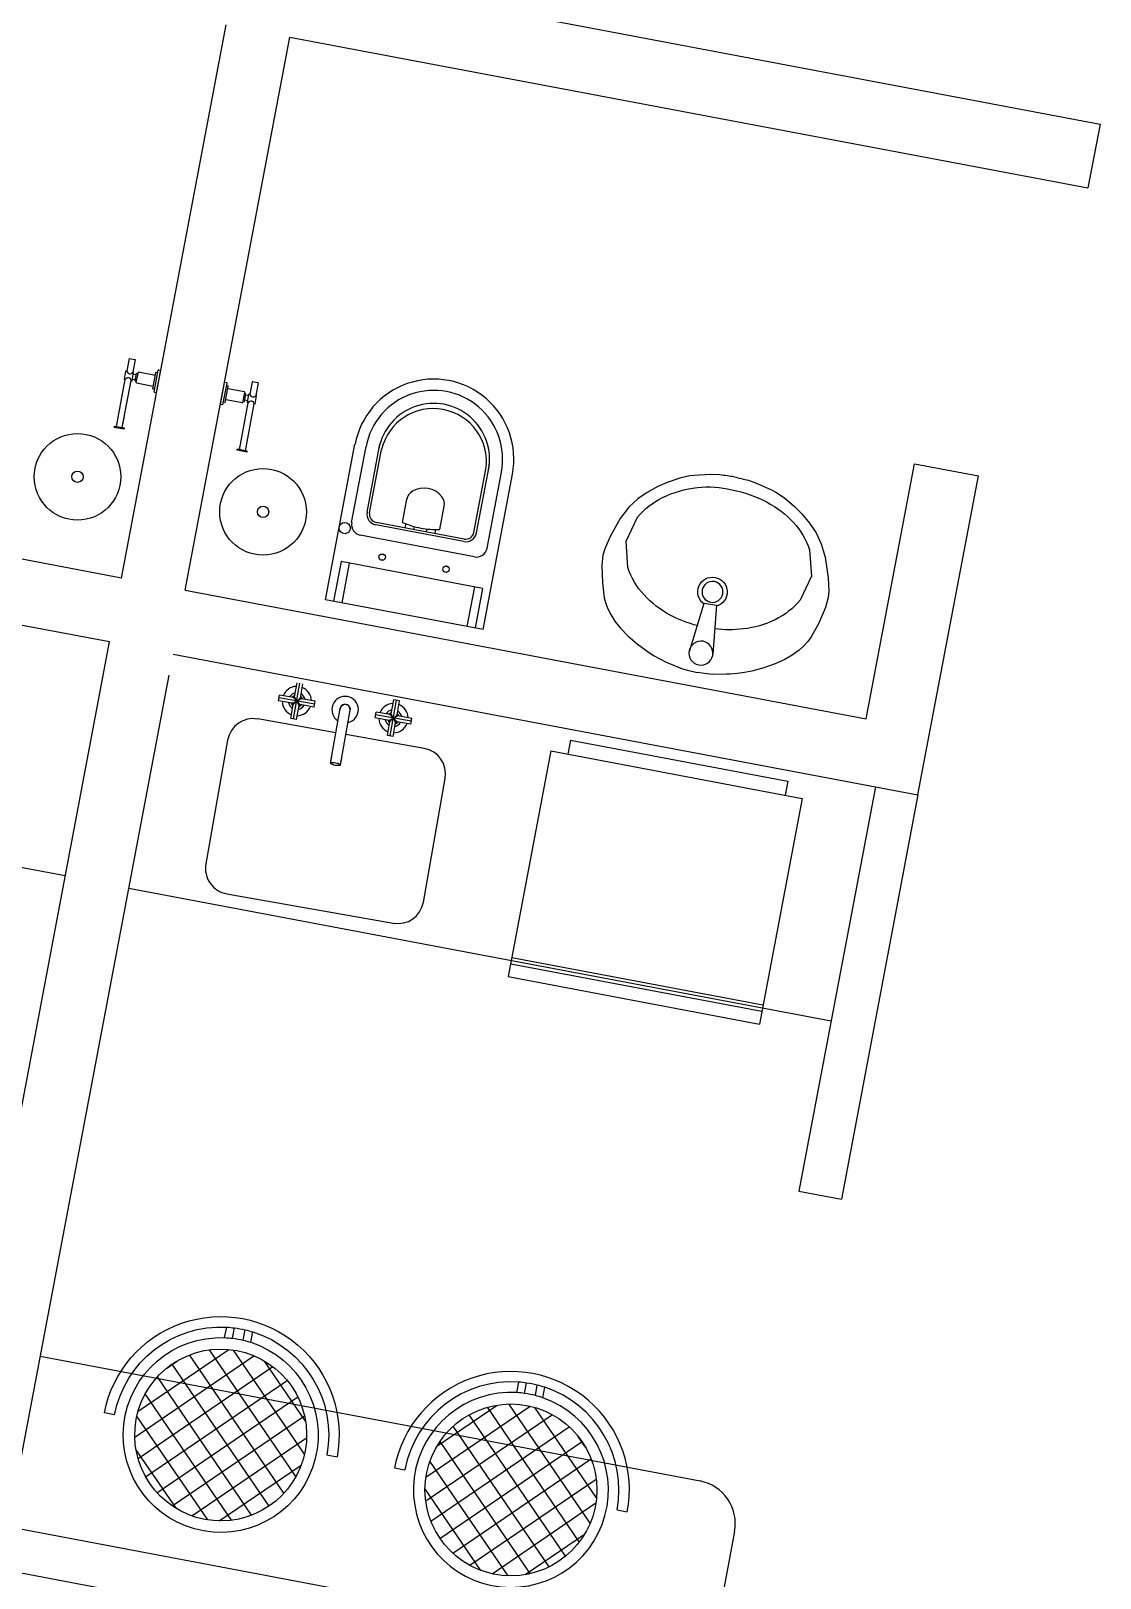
# Model space of a CAD drawing. Header units: inches. Extents: x -18604 to 2753, y -9056 to 3482.
# Drawn here: x 2147.5 to 2394.3, y -5034.3 to -4677.1 of the extents above; entities that cross this region are included whole.
import ezdxf

# ---------------------------------------------------------------- set-up
doc = ezdxf.new("R2010")
doc.units = ezdxf.units.IN
doc.linetypes.add('CONTINU', pattern=[0])
for name, color, linetype in [('Linha Fina', 253, 'Continuous'), ('MOVEIS', 2, 'Continuous'), ('Parede', 6, 'Continuous'), ('Parede Baixo', 4, 'Continuous')]:
    doc.layers.add(name, color=color, linetype=linetype)

msp = doc.modelspace()

# ---------------------------------------------------------------- linework, layer by layer
at = {"layer": 'Linha Fina'}
for p, q in [((2170.19, -4752.67, -1754.51), (2169.65, -4755.56, -1754.51)), ((2171.57, -4752.93, -1754.51), (2171.02, -4755.82, -1754.51)), ((2171.57, -4752.93, -1754.51), (2171.02, -4755.82, -1754.51)), ((2167.22, -4768.37, -1754.51), (2169.28, -4757.53, -1754.51)), ((2168.6, -4768.63, -1754.51), (2170.65, -4757.79, -1754.51)), ((2169.09, -4757.44, -1754.51), (2169.44, -4755.57, -1754.51)), ((2169.13, -4757.5, -1754.51), (2169.28, -4757.53, -1754.51)), ((2169.5, -4755.53, -1754.51), (2169.65, -4755.56, -1754.51)), ((2170.65, -4757.79, -1754.51), (2170.8, -4757.81, -1754.51)), ((2170.86, -4757.77, -1754.51), (2171.21, -4755.91, -1754.51)), ((2170.98, -4757.42, -1754.51), (2171.61, -4757.54, -1754.51)), ((2171.02, -4755.82, -1754.51), (2171.17, -4755.85, -1754.51)), ((2171.19, -4756.29, -1754.51), (2171.83, -4756.41, -1754.51)), ((2171.56, -4757.81, -1754.51), (2171.88, -4756.14, -1754.51)), ((2171.6, -4757.86, -1754.51), (2171.85, -4757.91, -1754.51)), ((2171.83, -4758.26, -1754.51), (2172.3, -4755.81, -1754.51)), ((2171.94, -4756.1, -1754.51), (2172.18, -4756.14, -1754.51)), ((2172.36, -4755.77, -1754.51), (2176.24, -4756.5, -1754.51)), ((2175.64, -4759.65, -1754.51), (2176.35, -4755.91, -1754.51)), ((2175.92, -4760.36, -1754.51), (2176.86, -4755.35, -1754.51)), ((2176.41, -4755.87, -1754.51), (2176.7, -4755.93, -1754.51)), ((2176.5, -4760.52, -1754.51), (2177.46, -4755.41, -1754.51)), ((2176.92, -4755.31, -1754.51), (2177.46, -4755.41, -1754.51)), ((2191.23, -4763.31, -1754.51), (2192.2, -4758.2, -1754.51)), ((2192.74, -4758.3, -1754.51), (2192.2, -4758.2, -1754.51)), ((2198.59, -4758.04, -1754.51), (2198.04, -4760.93, -1754.51)), ((2198.59, -4758.04, -1754.51), (2198.04, -4760.93, -1754.51)), ((2169.75, -4762.54, -1754.51), (2169.97, -4761.41, -1754.51)), ((2171.87, -4758.32, -1754.51), (2175.75, -4759.06, -1754.51)), ((2175.68, -4759.71, -1754.51), (2175.98, -4759.76, -1754.51)), ((2175.95, -4760.42, -1754.51), (2176.5, -4760.52, -1754.51)), ((2191.83, -4763.37, -1754.51), (2192.78, -4758.36, -1754.51)), ((2192.35, -4762.81, -1754.51), (2193.05, -4759.07, -1754.51)), ((2193.01, -4759.02, -1754.51), (2192.72, -4758.96, -1754.51)), ((2196.82, -4760.4, -1754.51), (2192.94, -4759.66, -1754.51)), ((2196.4, -4762.91, -1754.51), (2196.86, -4760.46, -1754.51)), ((2196.82, -4762.58, -1754.51), (2197.13, -4760.91, -1754.51)), ((2197.09, -4760.86, -1754.51), (2196.85, -4760.81, -1754.51)), ((2197.72, -4761.3, -1754.51), (2197.08, -4761.18, -1754.51)), ((2197.49, -4762.81, -1754.51), (2197.84, -4760.95, -1754.51)), ((2198.04, -4760.93, -1754.51), (2197.9, -4760.91, -1754.51)), ((2199.25, -4763.15, -1754.51), (2199.61, -4761.28, -1754.51)), ((2199.97, -4758.3, -1754.51), (2199.42, -4761.19, -1754.51)), ((2199.57, -4761.22, -1754.51), (2199.42, -4761.19, -1754.51)), ((2191.77, -4763.41, -1754.51), (2191.23, -4763.31, -1754.51)), ((2192.29, -4762.85, -1754.51), (2191.99, -4762.79, -1754.51)), ((2196.34, -4762.95, -1754.51), (2192.46, -4762.22, -1754.51)), ((2195.62, -4773.74, -1754.51), (2197.67, -4762.9, -1754.51)), ((2196.76, -4762.62, -1754.51), (2196.51, -4762.58, -1754.51)), ((2197.51, -4762.43, -1754.51), (2196.87, -4762.31, -1754.51)), ((2197, -4774, -1754.51), (2199.05, -4763.16, -1754.51)), ((2197.67, -4762.9, -1754.51), (2197.52, -4762.87, -1754.51)), ((2199.2, -4763.19, -1754.51), (2199.05, -4763.16, -1754.51)), ((2166.75, -4768.51, -1754.51), (2166.79, -4768.29, -1754.51)), ((2166.75, -4768.51, -1754.51), (2169.04, -4768.94, -1754.51)), ((2166.79, -4768.29, -1754.51), (2169.08, -4768.72, -1754.51)), ((2169.04, -4768.94, -1754.51), (2169.08, -4768.72, -1754.51)), ((2196.77, -4767.65, -1754.51), (2196.99, -4766.53, -1754.51)), ((2195.1, -4773.87, -1754.51), (2195.14, -4773.65, -1754.51)), ((2197.39, -4774.3, -1754.51), (2195.1, -4773.87, -1754.51)), ((2197.43, -4774.08, -1754.51), (2195.14, -4773.65, -1754.51)), ((2197.39, -4774.3, -1754.51), (2197.43, -4774.08, -1754.51)), ((2228.28, -4797.84, -1754.51), (2229.12, -4798, -1754.51)), ((2243.02, -4800.63, -1754.51), (2243.86, -4800.79, -1754.51))]:
    msp.add_line(p, q, dxfattribs=at)
at = {"layer": 'Linha Fina', "linetype": 'CONTINU'}
for p, q in [((2170.19, -4752.67, -1754.51), (2171.57, -4752.93, -1754.51)), ((2171.47, -4752.91, -1754.51), (2171.57, -4752.93, -1754.51)), ((2198.69, -4758.06, -1754.51), (2198.59, -4758.04, -1754.51)), ((2199.97, -4758.3, -1754.51), (2198.59, -4758.04, -1754.51))]:
    msp.add_line(p, q, dxfattribs=at)
at = {"layer": 'Linha Fina', "color": 253, "lineweight": 0}
for p, q in [((2166.75, -4768.51, -1754.51), (2166.79, -4768.29, -1754.51)), ((2169.04, -4768.94, -1754.51), (2166.75, -4768.51, -1754.51)), ((2166.79, -4768.29, -1754.51), (2167.22, -4768.37, -1754.51)), ((2167.22, -4768.37, -1754.51), (2167.63, -4766.21, -1754.51)), ((2169.01, -4766.47, -1754.51), (2168.6, -4768.63, -1754.51)), ((2168.6, -4768.63, -1754.51), (2169.08, -4768.72, -1754.51)), ((2169.08, -4768.72, -1754.51), (2169.04, -4768.94, -1754.51)), ((2196.03, -4771.58, -1754.51), (2195.62, -4773.74, -1754.51)), ((2197, -4774, -1754.51), (2197.41, -4771.84, -1754.51)), ((2195.14, -4773.65, -1754.51), (2195.1, -4773.87, -1754.51)), ((2195.1, -4773.87, -1754.51), (2197.39, -4774.3, -1754.51)), ((2195.62, -4773.74, -1754.51), (2195.14, -4773.65, -1754.51)), ((2197.43, -4774.08, -1754.51), (2197, -4774, -1754.51)), ((2197.39, -4774.3, -1754.51), (2197.43, -4774.08, -1754.51))]:
    msp.add_line(p, q, dxfattribs=at)
at = {"layer": 'Linha Fina'}
for centre, radius in [((2158.26, -4779.99, -1754.51), 10), ((2158.26, -4779.99, -1754.51), 1.31), ((2201.09, -4788.09, -1754.51), 10), ((2201.09, -4788.09, -1754.51), 1.31)]:
    msp.add_circle(centre, radius, dxfattribs=at)
for centre, radius, start, end in [((2169.14, -4757.45, -1754.51), 0.05, 169.2862, 259.2862), ((2169.92, -4757.89, -1754.51), 0.74, 8.212, 150.3605), ((2169.49, -4755.58, -1754.51), 0.05, 79.2862, 169.2862), ((2170.38, -4755.46, -1754.51), 0.74, 188.212, 330.3605), ((2170.81, -4757.77, -1754.51), 0.05, 259.2862, 349.2862), ((2170.97, -4757.46, -1754.51), 0.05, 79.2862, 169.2862), ((2171.2, -4756.24, -1754.51), 0.05, 169.2862, 259.2862), ((2171.16, -4755.9, -1754.51), 0.05, 349.2862, 79.2862), ((2171.61, -4757.82, -1754.51), 0.05, 169.2862, 259.2862), ((2171.86, -4757.86, -1754.51), 0.05, 259.2862, 349.2862), ((2171.93, -4756.15, -1754.51), 0.05, 79.2862, 169.2862), ((2172.17, -4756.19, -1754.51), 0.05, 349.2862, 79.2862), ((2172.35, -4755.82, -1754.51), 0.05, 79.2862, 169.2862), ((2176.4, -4755.92, -1754.51), 0.05, 79.2862, 169.2862), ((2176.71, -4755.88, -1754.51), 0.05, 259.2862, 349.2862), ((2176.91, -4755.36, -1754.51), 0.05, 79.2862, 169.2862), ((2171.88, -4758.27, -1754.51), 0.05, 169.2862, 259.2862), ((2175.69, -4759.66, -1754.51), 0.05, 169.2862, 259.2862), ((2175.96, -4760.37, -1754.51), 0.05, 169.2862, 259.2862), ((2175.97, -4759.81, -1754.51), 0.05, 349.2862, 79.2862), ((2192.73, -4758.91, -1754.51), 0.05, 169.2862, 259.2862), ((2192.73, -4758.35, -1754.51), 0.05, 349.2862, 79.2862), ((2193, -4759.06, -1754.51), 0.05, 349.2862, 79.2862), ((2196.84, -4760.86, -1754.51), 0.05, 79.2862, 169.2862), ((2196.81, -4760.45, -1754.51), 0.05, 349.2862, 79.2862), ((2197.08, -4760.9, -1754.51), 0.05, 349.2862, 79.2862), ((2197.73, -4761.26, -1754.51), 0.05, 259.2862, 349.2862), ((2197.89, -4760.96, -1754.51), 0.05, 79.2862, 169.2862), ((2198.78, -4760.83, -1754.51), 0.74, 188.212, 330.3605), ((2199.56, -4761.27, -1754.51), 0.05, 349.2862, 79.2862), ((2191.78, -4763.36, -1754.51), 0.05, 259.2862, 349.2862), ((2191.98, -4762.84, -1754.51), 0.05, 79.2862, 169.2862), ((2192.3, -4762.8, -1754.51), 0.05, 259.2862, 349.2862), ((2196.35, -4762.9, -1754.51), 0.05, 259.2862, 349.2862), ((2196.52, -4762.53, -1754.51), 0.05, 169.2862, 259.2862), ((2196.77, -4762.57, -1754.51), 0.05, 259.2862, 349.2862), ((2197.53, -4762.82, -1754.51), 0.05, 169.2862, 259.2862), ((2197.5, -4762.48, -1754.51), 0.05, 349.2862, 79.2862), ((2198.32, -4763.26, -1754.51), 0.74, 8.212, 150.3605), ((2199.2, -4763.14, -1754.51), 0.05, 259.2862, 349.2862)]:
    msp.add_arc(centre, radius, start, end, dxfattribs=at)
at = {"layer": 'MOVEIS'}
for p, q in [((2225.1, -4788.19, -1754.51), (2228.08, -4772.44, -1754.51)), ((2215.53, -4808.37, -1754.51), (2222.31, -4772.5, -1754.51)), ((2221.54, -4790.57, -1754.51), (2224.87, -4772.99, -1754.51)), ((2225.69, -4788.3, -1754.51), (2228.45, -4773.67, -1754.51)), ((2249.76, -4792.85, -1754.51), (2252.53, -4778.22, -1754.51)), ((2250.35, -4792.97, -1754.51), (2253.33, -4777.22, -1754.51)), ((2251.88, -4815.25, -1754.51), (2258.67, -4779.38, -1754.51)), ((2252.79, -4796.48, -1754.51), (2256.11, -4778.9, -1754.51)), ((2233.25, -4790.53, -1754.51), (2234.27, -4785.15, -1754.51)), ((2241.9, -4792.17, -1754.51), (2242.92, -4786.79, -1754.51)), ((2284.91, -4794.86, -1754.51), (2287.53, -4789.33, -1754.51)), ((2249.87, -4798.47, -1754.51), (2223.53, -4793.49, -1754.51)), ((2247.43, -4794.96, -1754.51), (2227.09, -4791.11, -1754.51)), ((2247.54, -4794.37, -1754.51), (2227.2, -4790.52, -1754.51)), ((2233.93, -4791.79, -1754.51), (2234.1, -4790.87, -1754.51)), ((2235.9, -4792.17, -1754.51), (2236.02, -4791.49, -1754.51)), ((2238.84, -4792.72, -1754.51), (2238.97, -4792.05, -1754.51)), ((2240.81, -4793.09, -1754.51), (2240.98, -4792.17, -1754.51)), ((2285.32, -4800.97, -1754.51), (2284.91, -4794.86, -1754.51)), ((2327.25, -4796.85, -1754.51), (2327.67, -4802.95, -1754.51)), ((2219.1, -4799.58, -1754.51), (2217.38, -4808.72, -1754.51)), ((2251.76, -4805.76, -1754.51), (2219.1, -4799.58, -1754.51)), ((2220.99, -4799.94, -1754.51), (2219.26, -4809.07, -1754.51)), ((2327.67, -4802.95, -1754.51), (2325.05, -4808.49, -1754.51)), ((2249.88, -4805.4, -1754.51), (2248.15, -4814.54, -1754.51)), ((2251.76, -4805.76, -1754.51), (2250.04, -4814.9, -1754.51)), ((2251.88, -4815.25, -1754.51), (2215.53, -4808.37, -1754.51)), ((2299.57, -4820.31, -1754.51), (2302.91, -4809.19, -1754.51)), ((2302.91, -4809.19, -1754.51), (2305.76, -4809.6, -1754.51)), ((2305.76, -4809.6, -1754.51), (2304.93, -4820.92, -1754.51)), ((2208.15, -4835.91, -1754.51), (2209.61, -4827.65, -1754.51)), ((2208.37, -4830.77, -1754.51), (2208.94, -4827.54, -1754.51)), ((2209.71, -4831.01, -1754.51), (2210.28, -4827.77, -1754.51)), ((2204.64, -4831.72, -1754.51), (2204.87, -4830.38, -1754.51)), ((2207.87, -4832.29, -1754.51), (2204.64, -4831.72, -1754.51)), ((2213.01, -4832.51, -1754.51), (2204.75, -4831.05, -1754.51)), ((2208.11, -4830.95, -1754.51), (2204.87, -4830.38, -1754.51)), ((2207.48, -4835.79, -1754.51), (2208.05, -4832.55, -1754.51)), ((2207.87, -4832.29, -1754.51), (2207.88, -4832.29, -1754.51)), ((2207.88, -4832.29, -1754.51), (2207.89, -4832.28, -1754.51)), ((2207.89, -4832.28, -1754.51), (2207.91, -4832.27, -1754.51)), ((2207.91, -4832.27, -1754.51), (2207.94, -4832.26, -1754.51)), ((2207.94, -4832.26, -1754.51), (2207.97, -4832.24, -1754.51)), ((2207.97, -4832.24, -1754.51), (2208.01, -4832.22, -1754.51)), ((2208.01, -4832.22, -1754.51), (2208.01, -4832.22, -1754.51)), ((2208.01, -4832.22, -1754.51), (2208.02, -4832.22, -1754.51)), ((2208.02, -4832.21, -1754.51), (2208.07, -4832.19, -1754.51)), ((2208.02, -4832.22, -1754.51), (2208.02, -4832.21, -1754.51)), ((2209.71, -4831.01, -1754.51), (2208.05, -4832.55, -1754.51)), ((2208.07, -4832.19, -1754.51), (2208.12, -4832.17, -1754.51)), ((2208.88, -4831.78, -1754.51), (2208.11, -4830.95, -1754.51)), ((2208.12, -4832.17, -1754.51), (2208.17, -4832.14, -1754.51)), ((2208.17, -4832.14, -1754.51), (2208.17, -4832.14, -1754.51)), ((2208.17, -4832.14, -1754.51), (2208.17, -4832.14, -1754.51)), ((2208.17, -4832.14, -1754.51), (2208.18, -4832.14, -1754.51)), ((2208.18, -4832.14, -1754.51), (2208.23, -4832.11, -1754.51)), ((2208.23, -4832.11, -1754.51), (2208.29, -4832.08, -1754.51)), ((2208.29, -4832.08, -1754.51), (2208.35, -4832.05, -1754.51)), ((2208.35, -4832.05, -1754.51), (2208.36, -4832.04, -1754.51)), ((2208.36, -4832.04, -1754.51), (2208.37, -4832.04, -1754.51)), ((2209.39, -4832.79, -1754.51), (2208.37, -4830.77, -1754.51)), ((2208.37, -4832.04, -1754.51), (2208.38, -4832.04, -1754.51)), ((2208.38, -4832.04, -1754.51), (2208.43, -4832.01, -1754.51)), ((2208.43, -4832.01, -1754.51), (2208.48, -4831.98, -1754.51)), ((2208.48, -4831.98, -1754.51), (2208.54, -4831.95, -1754.51)), ((2208.54, -4831.95, -1754.51), (2208.56, -4831.94, -1754.51)), ((2208.56, -4831.94, -1754.51), (2208.59, -4831.93, -1754.51)), ((2208.59, -4831.93, -1754.51), (2208.62, -4831.91, -1754.51)), ((2208.62, -4831.91, -1754.51), (2208.71, -4831.87, -1754.51)), ((2208.71, -4831.87, -1754.51), (2208.79, -4831.82, -1754.51)), ((2208.79, -4831.82, -1754.51), (2208.88, -4831.78, -1754.51)), ((2208.82, -4836.03, -1754.51), (2209.39, -4832.79, -1754.51)), ((2209.89, -4831.27, -1754.51), (2208.88, -4831.78, -1754.51)), ((2208.88, -4831.78, -1754.51), (2208.95, -4831.85, -1754.51)), ((2208.95, -4831.85, -1754.51), (2209.01, -4831.92, -1754.51)), ((2209.01, -4831.92, -1754.51), (2209.08, -4831.99, -1754.51)), ((2209.08, -4831.99, -1754.51), (2209.1, -4832.02, -1754.51)), ((2209.1, -4832.02, -1754.51), (2209.12, -4832.04, -1754.51)), ((2209.12, -4832.04, -1754.51), (2209.14, -4832.06, -1754.51)), ((2209.14, -4832.06, -1754.51), (2209.19, -4832.11, -1754.51)), ((2209.19, -4832.11, -1754.51), (2209.23, -4832.15, -1754.51)), ((2209.23, -4832.15, -1754.51), (2209.27, -4832.19, -1754.51)), ((2209.27, -4832.19, -1754.51), (2209.27, -4832.2, -1754.51)), ((2209.27, -4832.2, -1754.51), (2209.28, -4832.21, -1754.51)), ((2209.28, -4832.21, -1754.51), (2209.29, -4832.21, -1754.51)), ((2209.29, -4832.21, -1754.51), (2209.33, -4832.26, -1754.51)), ((2209.33, -4832.26, -1754.51), (2209.38, -4832.31, -1754.51)), ((2209.38, -4832.31, -1754.51), (2209.42, -4832.36, -1754.51)), ((2209.42, -4832.36, -1754.51), (2209.42, -4832.36, -1754.51)), ((2209.42, -4832.36, -1754.51), (2209.43, -4832.36, -1754.51)), ((2209.43, -4832.36, -1754.51), (2209.43, -4832.36, -1754.51)), ((2209.43, -4832.36, -1754.51), (2209.47, -4832.41, -1754.51)), ((2209.47, -4832.41, -1754.51), (2209.5, -4832.44, -1754.51)), ((2209.5, -4832.44, -1754.51), (2209.54, -4832.48, -1754.51)), ((2209.54, -4832.48, -1754.51), (2209.54, -4832.49, -1754.51)), ((2209.54, -4832.49, -1754.51), (2209.55, -4832.49, -1754.51)), ((2209.55, -4832.49, -1754.51), (2209.55, -4832.5, -1754.51)), ((2209.55, -4832.5, -1754.51), (2209.58, -4832.52, -1754.51)), ((2209.58, -4832.52, -1754.51), (2209.6, -4832.55, -1754.51)), ((2209.6, -4832.55, -1754.51), (2209.62, -4832.57, -1754.51)), ((2209.62, -4832.57, -1754.51), (2209.64, -4832.59, -1754.51)), ((2209.64, -4832.59, -1754.51), (2209.65, -4832.6, -1754.51)), ((2209.65, -4832.6, -1754.51), (2209.66, -4832.61, -1754.51)), ((2212.89, -4833.18, -1754.51), (2209.66, -4832.61, -1754.51)), ((2213.13, -4831.84, -1754.51), (2209.89, -4831.27, -1754.51)), ((2212.89, -4833.18, -1754.51), (2213.13, -4831.84, -1754.51)), ((2230.46, -4839.84, -1754.51), (2231.92, -4831.59, -1754.51)), ((2230.68, -4834.71, -1754.51), (2231.25, -4831.47, -1754.51)), ((2232.58, -4831.71, -1754.51), (2231.25, -4831.47, -1754.51)), ((2232.01, -4834.94, -1754.51), (2232.58, -4831.71, -1754.51)), ((2217.92, -4839.11, -1817.95), (2199.86, -4835.92, -1817.95)), ((2208.82, -4836.03, -1754.51), (2207.48, -4835.79, -1754.51)), ((2216.67, -4846.11, -1754.51), (2218.9, -4833.47, -1754.51)), ((2218.97, -4846.51, -1754.51), (2221.2, -4833.88, -1754.51)), ((2226.94, -4835.66, -1754.51), (2227.18, -4834.32, -1754.51)), ((2230.18, -4836.23, -1754.51), (2226.94, -4835.66, -1754.51)), ((2235.31, -4836.45, -1754.51), (2227.06, -4834.99, -1754.51)), ((2230.41, -4834.89, -1754.51), (2227.18, -4834.32, -1754.51)), ((2229.79, -4839.73, -1754.51), (2230.36, -4836.49, -1754.51)), ((2230.18, -4836.23, -1754.51), (2230.2, -4836.22, -1754.51)), ((2230.18, -4836.23, -1754.51), (2230.18, -4836.23, -1754.51)), ((2230.2, -4836.22, -1754.51), (2230.22, -4836.21, -1754.51)), ((2230.22, -4836.21, -1754.51), (2230.25, -4836.19, -1754.51)), ((2230.25, -4836.19, -1754.51), (2230.28, -4836.18, -1754.51)), ((2230.28, -4836.18, -1754.51), (2230.31, -4836.16, -1754.51)), ((2230.31, -4836.16, -1754.51), (2230.32, -4836.16, -1754.51)), ((2230.32, -4836.16, -1754.51), (2230.32, -4836.15, -1754.51)), ((2230.32, -4836.15, -1754.51), (2230.33, -4836.15, -1754.51)), ((2230.33, -4836.15, -1754.51), (2230.38, -4836.13, -1754.51)), ((2230.38, -4836.48, -1754.51), (2230.36, -4836.49, -1754.51)), ((2230.36, -4836.49, -1754.51), (2230.36, -4836.49, -1754.51)), ((2230.38, -4836.13, -1754.51), (2230.42, -4836.11, -1754.51)), ((2230.4, -4836.46, -1754.51), (2230.38, -4836.48, -1754.51)), ((2230.42, -4836.44, -1754.51), (2230.4, -4836.46, -1754.51)), ((2230.42, -4834.9, -1754.51), (2230.41, -4834.89, -1754.51)), ((2230.43, -4834.91, -1754.51), (2230.42, -4834.9, -1754.51)), ((2230.42, -4836.11, -1754.51), (2230.47, -4836.08, -1754.51)), ((2230.44, -4836.41, -1754.51), (2230.42, -4836.44, -1754.51)), ((2230.45, -4834.93, -1754.51), (2230.43, -4834.91, -1754.51)), ((2230.47, -4836.39, -1754.51), (2230.44, -4836.41, -1754.51)), ((2230.47, -4834.95, -1754.51), (2230.45, -4834.93, -1754.51)), ((2230.49, -4834.97, -1754.51), (2230.47, -4834.95, -1754.51)), ((2230.47, -4836.08, -1754.51), (2230.48, -4836.08, -1754.51)), ((2230.48, -4836.38, -1754.51), (2230.47, -4836.39, -1754.51)), ((2230.48, -4836.07, -1754.51), (2230.54, -4836.05, -1754.51)), ((2230.48, -4836.08, -1754.51), (2230.48, -4836.07, -1754.51)), ((2230.48, -4836.08, -1754.51), (2230.48, -4836.08, -1754.51)), ((2230.49, -4836.37, -1754.51), (2230.48, -4836.38, -1754.51)), ((2230.48, -4836.38, -1754.51), (2230.48, -4836.38, -1754.51)), ((2230.52, -4835, -1754.51), (2230.49, -4834.97, -1754.51)), ((2230.52, -4836.34, -1754.51), (2230.49, -4836.37, -1754.51)), ((2230.52, -4835.01, -1754.51), (2230.52, -4835, -1754.51)), ((2230.53, -4835.01, -1754.51), (2230.52, -4835.01, -1754.51)), ((2230.56, -4836.3, -1754.51), (2230.52, -4836.34, -1754.51)), ((2230.53, -4835.02, -1754.51), (2230.53, -4835.01, -1754.51)), ((2230.57, -4835.05, -1754.51), (2230.53, -4835.02, -1754.51)), ((2230.54, -4836.05, -1754.51), (2230.6, -4836.02, -1754.51)), ((2230.6, -4836.26, -1754.51), (2230.56, -4836.3, -1754.51)), ((2230.6, -4835.09, -1754.51), (2230.57, -4835.05, -1754.51)), ((2230.64, -4835.13, -1754.51), (2230.6, -4835.09, -1754.51)), ((2230.6, -4836.02, -1754.51), (2230.66, -4835.99, -1754.51)), ((2230.61, -4836.26, -1754.51), (2230.6, -4836.26, -1754.51)), ((2230.66, -4836.22, -1754.51), (2230.61, -4836.26, -1754.51)), ((2230.61, -4836.26, -1754.51), (2230.61, -4836.26, -1754.51)), ((2230.61, -4836.26, -1754.51), (2230.61, -4836.26, -1754.51)), ((2230.64, -4835.14, -1754.51), (2230.64, -4835.13, -1754.51)), ((2230.65, -4835.14, -1754.51), (2230.64, -4835.14, -1754.51)), ((2230.69, -4835.19, -1754.51), (2230.65, -4835.14, -1754.51)), ((2230.65, -4835.14, -1754.51), (2230.65, -4835.14, -1754.51)), ((2230.66, -4835.99, -1754.51), (2230.67, -4835.98, -1754.51)), ((2230.71, -4836.17, -1754.51), (2230.66, -4836.22, -1754.51)), ((2230.67, -4835.98, -1754.51), (2230.68, -4835.97, -1754.51)), ((2230.67, -4835.98, -1754.51), (2230.67, -4835.98, -1754.51)), ((2231.7, -4836.73, -1754.51), (2230.68, -4834.71, -1754.51)), ((2230.68, -4835.97, -1754.51), (2230.74, -4835.95, -1754.51)), ((2230.74, -4835.24, -1754.51), (2230.69, -4835.19, -1754.51)), ((2230.75, -4836.12, -1754.51), (2230.71, -4836.17, -1754.51)), ((2230.78, -4835.29, -1754.51), (2230.74, -4835.24, -1754.51)), ((2230.74, -4835.95, -1754.51), (2230.79, -4835.92, -1754.51)), ((2230.76, -4836.12, -1754.51), (2230.75, -4836.12, -1754.51)), ((2230.77, -4836.11, -1754.51), (2230.76, -4836.12, -1754.51)), ((2230.82, -4836.06, -1754.51), (2230.77, -4836.1, -1754.51)), ((2230.77, -4836.1, -1754.51), (2230.77, -4836.11, -1754.51)), ((2230.79, -4835.29, -1754.51), (2230.78, -4835.29, -1754.51)), ((2230.79, -4835.3, -1754.51), (2230.79, -4835.29, -1754.51)), ((2230.8, -4835.3, -1754.51), (2230.79, -4835.3, -1754.51)), ((2230.79, -4835.92, -1754.51), (2230.84, -4835.89, -1754.51)), ((2230.84, -4835.35, -1754.51), (2230.8, -4835.3, -1754.51)), ((2230.86, -4836.02, -1754.51), (2230.82, -4836.06, -1754.51)), ((2230.88, -4835.39, -1754.51), (2230.84, -4835.35, -1754.51)), ((2230.84, -4835.89, -1754.51), (2230.87, -4835.88, -1754.51)), ((2230.91, -4835.98, -1754.51), (2230.86, -4836.02, -1754.51)), ((2230.87, -4835.88, -1754.51), (2230.9, -4835.86, -1754.51)), ((2230.92, -4835.44, -1754.51), (2230.88, -4835.39, -1754.51)), ((2230.9, -4835.86, -1754.51), (2230.93, -4835.85, -1754.51)), ((2230.93, -4835.96, -1754.51), (2230.91, -4835.98, -1754.51)), ((2230.94, -4835.46, -1754.51), (2230.92, -4835.44, -1754.51)), ((2230.93, -4835.85, -1754.51), (2231.01, -4835.81, -1754.51)), ((2230.95, -4835.94, -1754.51), (2230.93, -4835.96, -1754.51)), ((2230.97, -4835.48, -1754.51), (2230.94, -4835.46, -1754.51)), ((2230.97, -4835.92, -1754.51), (2230.95, -4835.94, -1754.51)), ((2230.99, -4835.5, -1754.51), (2230.97, -4835.48, -1754.51)), ((2231.04, -4835.85, -1754.51), (2230.97, -4835.92, -1754.51)), ((2231.05, -4835.57, -1754.51), (2230.99, -4835.5, -1754.51)), ((2231.01, -4835.81, -1754.51), (2231.1, -4835.76, -1754.51)), ((2231.12, -4835.78, -1754.51), (2231.04, -4835.85, -1754.51)), ((2231.12, -4835.65, -1754.51), (2231.05, -4835.57, -1754.51)), ((2231.1, -4835.76, -1754.51), (2231.19, -4835.72, -1754.51)), ((2231.19, -4835.72, -1754.51), (2231.12, -4835.65, -1754.51)), ((2231.19, -4835.72, -1754.51), (2231.12, -4835.78, -1754.51)), ((2231.13, -4839.96, -1754.51), (2231.7, -4836.73, -1754.51)), ((2232.01, -4834.94, -1754.51), (2231.19, -4835.72, -1754.51)), ((2232.2, -4835.21, -1754.51), (2231.19, -4835.72, -1754.51)), ((2231.19, -4835.72, -1754.51), (2231.25, -4835.79, -1754.51)), ((2231.25, -4835.79, -1754.51), (2231.32, -4835.86, -1754.51)), ((2231.32, -4835.86, -1754.51), (2231.39, -4835.93, -1754.51)), ((2231.39, -4835.93, -1754.51), (2231.41, -4835.95, -1754.51)), ((2231.41, -4835.95, -1754.51), (2231.43, -4835.98, -1754.51)), ((2231.43, -4835.98, -1754.51), (2231.45, -4836, -1754.51)), ((2231.45, -4836, -1754.51), (2231.49, -4836.04, -1754.51)), ((2231.49, -4836.04, -1754.51), (2231.53, -4836.09, -1754.51)), ((2231.53, -4836.09, -1754.51), (2231.57, -4836.13, -1754.51)), ((2231.57, -4836.13, -1754.51), (2231.58, -4836.14, -1754.51)), ((2231.58, -4836.14, -1754.51), (2231.59, -4836.14, -1754.51)), ((2231.59, -4836.14, -1754.51), (2231.59, -4836.15, -1754.51)), ((2231.59, -4836.15, -1754.51), (2231.64, -4836.2, -1754.51)), ((2231.64, -4836.2, -1754.51), (2231.68, -4836.25, -1754.51)), ((2231.68, -4836.25, -1754.51), (2231.73, -4836.29, -1754.51)), ((2231.73, -4836.29, -1754.51), (2231.73, -4836.3, -1754.51)), ((2231.73, -4836.3, -1754.51), (2231.73, -4836.3, -1754.51)), ((2231.73, -4836.3, -1754.51), (2231.73, -4836.3, -1754.51)), ((2231.73, -4836.3, -1754.51), (2231.77, -4836.34, -1754.51)), ((2231.77, -4836.34, -1754.51), (2231.81, -4836.38, -1754.51)), ((2231.81, -4836.38, -1754.51), (2231.84, -4836.42, -1754.51)), ((2231.84, -4836.42, -1754.51), (2231.85, -4836.42, -1754.51)), ((2231.85, -4836.42, -1754.51), (2231.85, -4836.43, -1754.51)), ((2231.85, -4836.43, -1754.51), (2231.86, -4836.43, -1754.51)), ((2231.86, -4836.43, -1754.51), (2231.88, -4836.46, -1754.51)), ((2231.88, -4836.46, -1754.51), (2231.91, -4836.49, -1754.51)), ((2231.91, -4836.49, -1754.51), (2231.93, -4836.51, -1754.51)), ((2231.93, -4836.51, -1754.51), (2231.95, -4836.53, -1754.51)), ((2231.95, -4836.53, -1754.51), (2231.96, -4836.54, -1754.51)), ((2235.2, -4837.12, -1754.51), (2231.96, -4836.54, -1754.51)), ((2231.96, -4836.54, -1754.51), (2231.96, -4836.54, -1754.51)), ((2235.43, -4835.78, -1754.51), (2232.2, -4835.21, -1754.51)), ((2235.2, -4837.12, -1754.51), (2235.43, -4835.78, -1754.51)), ((2238.27, -4842.7, -1817.95), (2220.22, -4839.52, -1817.95)), ((2231.13, -4839.96, -1754.51), (2229.79, -4839.73, -1754.51)), ((2155.37, -4872.17, -1754.51), (1993.25, -4841.5, -1754.51)), ((2192.91, -4840.79, -1817.95), (2187.87, -4869.35, -1817.95)), ((2267.55, -4843.3, -1691.07), (2257.69, -4895.38, -1691.07)), ((2267.55, -4843.3, -1691.07), (2325.52, -4854.27, -1691.07)), ((2272.09, -4840.8, -1691.07), (2271.48, -4844.05, -1691.07)), ((2272.09, -4840.8, -1691.07), (2322.2, -4850.28, -1691.07)), ((2216.66, -4846.13, -1754.51), (2216.93, -4844.59, -1754.51)), ((2216.67, -4846.11, -1754.51), (2216.8, -4846.02, -1754.51)), ((2216.71, -4846.23, -1754.51), (2216.67, -4846.11, -1754.51)), ((2216.92, -4846.38, -1754.51), (2216.71, -4846.23, -1754.51)), ((2216.8, -4846.02, -1754.51), (2217.07, -4845.97, -1754.51)), ((2216.93, -4846.11, -1754.51), (2216.89, -4846.21, -1754.51)), ((2216.89, -4846.21, -1754.51), (2217.03, -4846.33, -1754.51)), ((2217.28, -4846.52, -1754.51), (2216.92, -4846.38, -1754.51)), ((2217.14, -4846.05, -1754.51), (2216.93, -4846.11, -1754.51)), ((2217.03, -4846.33, -1754.51), (2217.34, -4846.47, -1754.51)), ((2217.07, -4845.97, -1754.51), (2217.44, -4845.98, -1754.51)), ((2217.47, -4846.04, -1754.51), (2217.14, -4846.05, -1754.51)), ((2217.76, -4846.63, -1754.51), (2217.28, -4846.52, -1754.51)), ((2217.34, -4846.47, -1754.51), (2217.77, -4846.57, -1754.51)), ((2217.44, -4845.98, -1754.51), (2217.87, -4846.03, -1754.51)), ((2217.86, -4846.09, -1754.51), (2217.47, -4846.04, -1754.51)), ((2218.25, -4846.69, -1754.51), (2217.76, -4846.63, -1754.51)), ((2217.77, -4846.57, -1754.51), (2218.21, -4846.62, -1754.51)), ((2218.24, -4846.18, -1754.51), (2217.86, -4846.09, -1754.51)), ((2217.87, -4846.03, -1754.51), (2218.28, -4846.13, -1754.51)), ((2218.21, -4846.62, -1754.51), (2218.55, -4846.6, -1754.51)), ((2218.54, -4846.3, -1754.51), (2218.24, -4846.18, -1754.51)), ((2218.64, -4846.68, -1754.51), (2218.25, -4846.69, -1754.51)), ((2218.28, -4846.13, -1754.51), (2218.63, -4846.25, -1754.51)), ((2218.72, -4846.42, -1754.51), (2218.54, -4846.3, -1754.51)), ((2218.55, -4846.6, -1754.51), (2218.72, -4846.53, -1754.51)), ((2218.63, -4846.25, -1754.51), (2218.87, -4846.39, -1754.51)), ((2218.89, -4846.62, -1754.51), (2218.64, -4846.68, -1754.51)), ((2218.72, -4846.53, -1754.51), (2218.72, -4846.42, -1754.51)), ((2218.87, -4846.39, -1754.51), (2218.97, -4846.51, -1754.51)), ((2218.97, -4846.51, -1754.51), (2218.89, -4846.62, -1754.51)), ((2218.96, -4846.53, -1754.51), (2219.24, -4845, -1754.51)), ((2238.1, -4878.21, -1817.95), (2243.14, -4849.66, -1817.95)), ((2322.2, -4850.28, -1691.07), (2321.59, -4853.53, -1691.07)), ((2325.52, -4854.27, -1691.07), (2315.67, -4906.35, -1691.07)), ((2170.11, -4874.96, -1754.51), (2332.23, -4905.63, -1754.51)), ((2192.74, -4876.3, -1817.95), (2231.14, -4883.08, -1817.95)), ((2258.25, -4892.43, -1691.07), (2316.22, -4903.4, -1691.07)), ((2258.53, -4890.96, -1691.07), (2316.5, -4901.93, -1691.07)), ((2257.69, -4895.38, -1691.07), (2315.67, -4906.35, -1691.07)), ((2192.21, -4978.76, -1754.51), (2192.71, -4976.35, -1754.51)), ((2194.02, -4978.91, -1754.51), (2194.51, -4976.51, -1754.51)), ((2196.5, -4979.35, -1754.51), (2196.99, -4976.96, -1754.51)), ((2198.23, -4979.84, -1754.51), (2198.73, -4977.44, -1754.51)), ((2149.66, -4983.04, -1754.51), (2301.96, -5011.86, -1754.51)), ((2171.48, -5001.71, -1754.51), (2198.99, -4982.95, -1754.51)), ((2172.25, -4995.73, -1754.51), (2193.15, -4981.49, -1754.51)), ((2205.89, -5014.7, -1754.51), (2184.12, -4982.76, -1754.51)), ((2208.69, -5010.82, -1754.51), (2188.75, -4981.57, -1754.51)), ((2210.65, -5005.7, -1754.51), (2194.23, -4981.62, -1754.51)), ((2172.22, -5006.65, -1754.51), (2203.32, -4985.45, -1754.51)), ((2178.99, -4985.7, -1754.51), (2181.34, -4984.09, -1754.51)), ((2202.46, -5017.66, -1754.51), (2180.11, -4984.87, -1754.51)), ((2210.9, -4998.07, -1754.51), (2201.42, -4984.17, -1754.51)), ((2173.98, -5010.9, -1754.51), (2206.63, -4988.63, -1754.51)), ((2198.45, -5019.76, -1754.51), (2176.69, -4987.84, -1754.51)), ((2259.68, -4991.46, -1754.51), (2260.1, -4989.05, -1754.51)), ((2261.48, -4991.64, -1754.51), (2261.89, -4989.24, -1754.51)), ((2263.95, -4992.14, -1754.51), (2264.36, -4989.73, -1754.51)), ((2265.68, -4992.66, -1754.51), (2266.1, -4990.23, -1754.51)), ((2193.8, -5020.93, -1754.51), (2173.9, -4991.74, -1754.51)), ((2176.6, -5014.56, -1754.51), (2209.08, -4992.41, -1754.51)), ((2166.81, -4996.61, -1754.51), (2164.45, -4996.16, -1754.51)), ((2188.31, -5020.86, -1754.51), (2171.96, -4996.88, -1754.51)), ((2180.1, -5017.61, -1754.51), (2210.65, -4996.79, -1754.51)), ((2238.63, -5016.48, -1754.51), (2267.88, -4996.54, -1754.51)), ((2238.68, -5011, -1754.51), (2262.76, -4994.58, -1754.51)), ((2241.23, -5003.81, -1754.51), (2255.14, -4994.33, -1754.51)), ((2270.92, -5029.24, -1754.51), (2248.65, -4996.58, -1754.51)), ((2274.1, -5025.92, -1754.51), (2252.9, -4994.83, -1754.51)), ((2276.6, -5021.6, -1754.51), (2257.84, -4994.08, -1754.51)), ((2278.06, -5015.75, -1754.51), (2263.82, -4994.86, -1754.51)), ((2239.82, -5021.12, -1754.51), (2271.76, -4999.34, -1754.51)), ((2267.14, -5031.69, -1754.51), (2244.99, -4999.21, -1754.51)), ((2181.08, -5018.24, -1754.51), (2171.75, -5004.56, -1754.51)), ((2184.68, -5019.94, -1754.51), (2211.14, -5001.9, -1754.51)), ((2241.93, -5025.12, -1754.51), (2274.72, -5002.77, -1754.51)), ((2262.76, -5033.25, -1754.51), (2241.94, -5002.71, -1754.51)), ((2275.46, -5003.95, -1754.51), (2273.85, -5001.59, -1754.51)), ((2190.99, -5021.08, -1754.51), (2209.9, -5008.19, -1754.51)), ((2218.17, -5006.33, -1754.51), (2215.82, -5005.88, -1754.51)), ((2257.65, -5033.75, -1754.51), (2239.61, -5007.28, -1754.51)), ((2244.9, -5028.54, -1754.51), (2276.82, -5006.78, -1754.51)), ((2231.45, -5008.84, -1754.51), (2233.8, -5009.28, -1754.51)), ((2248.8, -5031.33, -1754.51), (2277.99, -5011.43, -1754.51)), ((2251.36, -5032.5, -1754.51), (2238.47, -5013.6, -1754.51)), ((2253.94, -5033.27, -1754.51), (2277.92, -5016.93, -1754.51)), ((2282.81, -5018.55, -1754.51), (2285.16, -5019, -1754.51)), ((2261.63, -5033.48, -1754.51), (2275.3, -5024.16, -1754.51)), ((2309.93, -5023.54, -1754.51), (2304.35, -5053.02, -1754.51))]:
    msp.add_line(p, q, dxfattribs=at)
for points in [[(2309.88, -4779.98, -0.021013), (2306.54, -4779.53), (2304.4, -4779.48), (2300.64, -4779.68), (2299.64, -4779.8), (2297.33, -4780.31), (2294.41, -4781.28), (2292.23, -4782.25), (2289.79, -4783.59), (2287.6, -4785.12), (2285.54, -4787.04), (2283.53, -4789.6), (2281.18, -4793.79), (2279.95, -4796.62), (2279.52, -4798.06), (2279.26, -4800.37), (2279.42, -4804.47), (2279.86, -4807.92), (2280.18, -4809.23), (2280.66, -4810.49), (2281.34, -4811.82), (2282.41, -4813.49), (2283.59, -4814.98), (2285.3, -4816.74), (2287.42, -4818.55), (2289.76, -4820.29), (2291.2, -4821.23), (2292.65, -4822.03), (2294.14, -4822.78), (2294.89, -4823.11), (2297.94, -4824.31), (2299.08, -4824.68), (2301.33, -4825.17)], [(2309.88, -4779.98, 0.021013), (2313.16, -4780.78), (2315.16, -4781.51), (2318.6, -4783.08), (2319.49, -4783.55), (2321.45, -4784.87), (2323.8, -4786.85), (2325.48, -4788.54), (2327.27, -4790.68), (2328.75, -4792.91), (2329.96, -4795.44), (2330.89, -4798.56), (2331.55, -4803.32), (2331.66, -4806.4), (2331.54, -4807.9), (2330.94, -4810.15), (2329.29, -4813.91), (2327.62, -4816.95), (2326.85, -4818.06), (2325.94, -4819.05), (2324.82, -4820.05), (2323.21, -4821.21), (2321.57, -4822.17), (2319.33, -4823.18), (2316.7, -4824.09), (2313.89, -4824.86), (2312.2, -4825.2), (2310.56, -4825.42), (2308.9, -4825.57), (2308.08, -4825.6), (2304.8, -4825.61), (2303.61, -4825.53), (2301.33, -4825.17)]]:
    msp.add_lwpolyline(points, format="xyb", dxfattribs=at)
for centre, radius in [((2219.94, -4791.84, -1754.51), 1.31), ((2228.59, -4798.52, -1754.51), 0.75), ((2243.32, -4801.31, -1754.51), 0.75), ((2258.31, -5013.92, -1754.51), 19.84)]:
    msp.add_circle(centre, radius, dxfattribs=at)
for centre, radius, start, end in [((2240.49, -4775.94, -1754.51), 18.5, 349.2862, 169.2862), ((2240.49, -4775.94, -1754.51), 15.9, 349.2862, 169.2862), ((2240.49, -4775.94, -1754.51), 12.9, 349.2862, 169.2862), ((2240.39, -4776.49, -1754.51), 12.26, 351.8868, 166.6857), ((2238.23, -4787.9, -1754.51), 5.3, 38.454, 120.1185), ((2236.92, -4785.66, -1754.51), 2.7, 120.1185, 169.2862), ((2240.26, -4786.29, -1754.51), 2.7, 349.2862, 38.454), ((2227.55, -4788.65, -1754.51), 2.5, 169.2862, 259.2862), ((2227.55, -4788.65, -1754.51), 1.9, 169.2862, 259.2862), ((2224, -4791.03, -1754.51), 2.5, 169.2862, 259.2862), ((2242.62, -4767.98, -1754.51), 24.42, 247.4532, 257.8598), ((2241.42, -4767.75, -1754.51), 24.42, 260.7127, 271.1193), ((2247.89, -4792.5, -1754.51), 2.5, 259.2862, 349.2862), ((2247.89, -4792.5, -1754.51), 1.9, 259.2862, 349.2862), ((2250.33, -4796.02, -1754.51), 2.5, 259.2862, 349.2862), ((2208.88, -4831.78, -1754.51), 3.38, 91.6068, 158.3739), ((2208.88, -4831.78, -1754.51), 3.38, 1.6051, 68.3758), ((2208.88, -4831.78, -1754.51), 3.38, 181.6045, 248.3721), ((2208.88, -4831.78, -1754.51), 1.93, 190.5916, 239.3822), ((2208.88, -4831.78, -1754.51), 1.93, 100.5967, 149.3863), ((2208.88, -4831.78, -1754.51), 1.39, 199.1851, 230.7881), ((2208.88, -4831.78, -1754.51), 1.36, 199.9882, 229.9847), ((2208.88, -4831.78, -1754.51), 1.39, 109.1906, 140.7924), ((2208.88, -4831.78, -1754.51), 1.36, 109.9941, 139.9882), ((2207.83, -4832.52, -1754.51), 0.226, 349.9644, 80.0151), ((2208.15, -4830.73, -1754.51), 0.226, 259.9634, 350.0149), ((2208.88, -4831.78, -1754.51), 3.38, 271.6031, 338.3744), ((2208.88, -4831.78, -1754.51), 1.93, 280.5894, 329.3861), ((2208.88, -4831.78, -1754.51), 1.39, 289.1809, 320.7938), ((2208.88, -4831.78, -1754.51), 1.36, 289.9847, 319.9905), ((2209.62, -4832.83, -1754.51), 0.226, 79.9638, 170.0144), ((2209.93, -4831.05, -1754.51), 0.226, 169.9648, 260.0144), ((2208.88, -4831.78, -1754.51), 1.36, 19.9904, 49.994), ((2208.88, -4831.78, -1754.51), 1.39, 19.1865, 50.7982), ((2208.88, -4831.78, -1754.51), 1.93, 10.5938, 59.3895), ((2220.03, -4833.75, -1754.51), 3.06, 282.4221, 237.5568), ((2220.03, -4833.75, -1754.51), 1.22, 332.5418, 187.4371), ((2220.03, -4833.75, -1754.51), 1.17, 353.7198, 166.2591), ((2231.19, -4835.72, -1754.51), 3.38, 91.6067, 158.3738), ((2231.19, -4835.72, -1754.51), 3.38, 1.6051, 68.3757), ((2198.82, -4841.83, -1817.95), 6, 79.9895, 169.9895), ((2231.19, -4835.72, -1754.51), 3.38, 181.6045, 248.3722), ((2231.19, -4835.72, -1754.51), 1.93, 190.5928, 239.3829), ((2231.19, -4835.72, -1754.51), 1.93, 100.596, 149.3851), ((2231.19, -4835.72, -1754.51), 1.39, 199.1851, 230.7883), ((2231.19, -4835.72, -1754.51), 1.36, 199.9881, 229.9845), ((2231.19, -4835.72, -1754.51), 1.39, 109.1906, 140.7924), ((2231.19, -4835.72, -1754.51), 1.36, 109.994, 139.9882), ((2230.14, -4836.45, -1754.51), 0.226, 349.9632, 80.0147), ((2230.45, -4834.67, -1754.51), 0.226, 259.9641, 350.0151), ((2231.19, -4835.72, -1754.51), 1.93, 280.5901, 329.3873), ((2231.19, -4835.72, -1754.51), 1.36, 289.9848, 319.9905), ((2231.19, -4835.72, -1754.51), 1.39, 289.1809, 320.7939), ((2231.92, -4836.77, -1754.51), 0.226, 79.964, 170.0133), ((2232.24, -4834.98, -1754.51), 0.226, 169.9651, 260.0144), ((2231.19, -4835.72, -1754.51), 1.36, 19.9903, 49.9939), ((2231.19, -4835.72, -1754.51), 1.39, 19.1865, 50.7982), ((2231.19, -4835.72, -1754.51), 1.93, 10.5927, 59.3888), ((2231.19, -4835.72, -1754.51), 3.38, 271.6032, 338.3745), ((2237.23, -4848.61, -1817.95), 6, 349.9895, 79.9895), ((2193.78, -4870.39, -1817.95), 6, 169.9895, 259.9895), ((2232.19, -4877.17, -1817.95), 6, 259.9895, 349.9895), ((2258.31, -5013.92, -1754.51), 27.34, 349.2862, 169.2862), ((2258.31, -5013.92, -1754.51), 24.94, 85.8805, 169.2862), ((2258.31, -5013.92, -1754.51), 24.94, 81.7361, 85.8805), ((2258.31, -5013.92, -1754.51), 24.94, 75.9486, 81.7361), ((2258.31, -5013.92, -1754.51), 24.94, 71.7859, 75.9486), ((2258.31, -5013.92, -1754.51), 24.94, 349.2862, 71.7859), ((2258.31, -5013.92, -1754.51), 22.5, 86.4885, 70.8568), ((2258.31, -5013.92, -1754.51), 22.5, 81.893, 86.4885), ((2258.31, -5013.92, -1754.51), 22.5, 75.4774, 81.893), ((2258.31, -5013.92, -1754.51), 22.5, 70.8568, 75.4774), ((2300.1, -5021.68, -1754.51), 10, 349.2862, 79.2862)]:
    msp.add_arc(centre, radius, start, end, dxfattribs=at)
at = {"layer": 'MOVEIS', "extrusion": (0, 0, -1)}
for centre, major_axis, start_param, end_param in [((2304.14, -4807.15, -1754.51), (-17.56, 17.56), 0.333388, 0.673831), ((2303.84, -4804.43, -1754.51), (15.62, 15.62), -0.896966, -0.535795), ((2303.87, -4811.7, -1754.51), (20.64, 20.64), -0.598408, -0.29985), ((2300.92, -4800.51, -1754.51), (-12.34, 12.34), 6.193357, 6.616574), ((2306.99, -4805.79, -1754.51), (15.91, 15.91), -0.29985, 0.040592), ((2310.7, -4802.36, -1754.51), (-12.34, 12.34), 1.611388, 2.034605), ((2301.87, -4795.45, -1754.51), (-12.34, 12.34), 4.752981, 5.176198), ((2304.84, -4806.58, -1754.51), (-2.41, 2.41), 4.545294, 9.94324), ((2304.84, -4806.58, -1754.51), (-1.71, 1.71), 2.543185, 8.82637), ((2305.59, -4792.03, -1754.51), (15.91, 15.91), 2.841743, 3.182185), ((2311.66, -4797.31, -1754.51), (-12.34, 12.34), 3.051764, 3.474981), ((2308.71, -4786.12, -1754.51), (-20.64, 20.64), 4.18157, 4.412539), ((2308.71, -4786.12, -1754.51), (-20.64, 20.64), 3.815423, 4.042255), ((2309.45, -4792.76, -1754.51), (15.91, 15.91), 1.904185, 2.244627), ((2302.16, -4820.71, -1754.51), (1.96, 1.96), 0.9723884096648461, 7.255573716844433), ((2191.31, -5001.24, -1754.51), (19.33, 19.33), 4.113981, 7.255574), ((2191.31, -5001.24, -1754.51), (17.63, 17.63), 4.113981, 5.553871), ((2191.31, -5001.24, -1754.51), (-15.91, 15.91), 1.098091, 7.108452), ((2191.31, -5001.24, -1754.51), (15.91, 15.91), -0.745529, -0.664885), ((2191.31, -5001.24, -1754.51), (17.63, 17.63), -0.729314, -0.656662), ((2191.31, -5001.24, -1754.51), (15.91, 15.91), -0.664885, -0.552912), ((2191.31, -5001.24, -1754.51), (17.63, 17.63), -0.656662, -0.55565), ((2191.31, -5001.24, -1754.51), (-15.91, 15.91), 1.017884, 1.098091), ((2191.31, -5001.24, -1754.51), (17.63, 17.63), -0.55565, -0.483317), ((2191.31, -5001.24, -1754.51), (17.63, 17.63), -0.483317, 0.972388), ((2191.31, -5001.24, -1754.51), (14.03, 14.03), 4.113981, 10.397166)]:
    msp.add_ellipse(centre, major_axis=major_axis, ratio=1, start_param=start_param, end_param=end_param, dxfattribs=at)
at = {"layer": 'Parede'}
for p, q in [((2011.11, -4626.06, -1754.51), (2394.31, -4698.56, -1754.51)), ((2168.38, -4803.39, -1754.51), (2192.55, -4675.66, -1754.51)), ((2183.12, -4806.18, -1754.51), (2207.29, -4678.45, -1754.51)), ((2207.29, -4678.45, -1754.51), (2391.52, -4713.3, -1754.51)), ((2394.31, -4698.56, -1754.51), (2391.52, -4713.3, -1754.51)), ((2168.38, -4803.39, -1754.51), (2011.17, -4773.65, -1754.51)), ((2340.33, -4835.92, -1754.51), (2351.49, -4776.97, -1754.51)), ((2351.49, -4776.97, -1754.51), (2366.23, -4779.76, -1754.51)), ((2352.28, -4853.45, -1754.51), (2366.23, -4779.76, -1754.51)), ((2165.6, -4818.13, -1754.51), (1993.65, -4785.6, -1754.51)), ((2183.12, -4806.18, -1754.51), (2340.33, -4835.92, -1754.51)), ((2180.33, -4820.92, -1754.51), (2352.28, -4853.45, -1754.51))]:
    msp.add_line(p, q, dxfattribs=at)
at = {"layer": 'Parede Baixo'}
for p, q in [((2065.21, -5348.72, -1754.51), (2165.6, -4818.13, -1754.51)), ((2079.95, -5351.5, -1754.51), (2179.4, -4825.83, -1754.51)), ((2342.46, -4851.59, -1754.51), (2324.8, -4944.94, -1754.51)), ((2352.28, -4853.45, -1754.51), (2334.62, -4946.79, -1754.51)), ((2324.8, -4944.94, -1754.51), (2334.62, -4946.79, -1754.51)), ((2142.22, -5022.34, -1754.51), (2314.17, -5054.88, -1754.51)), ((2140.37, -5032.17, -1754.51), (2312.31, -5064.7, -1754.51))]:
    msp.add_line(p, q, dxfattribs=at)

doc.saveas('drawing.dxf')
